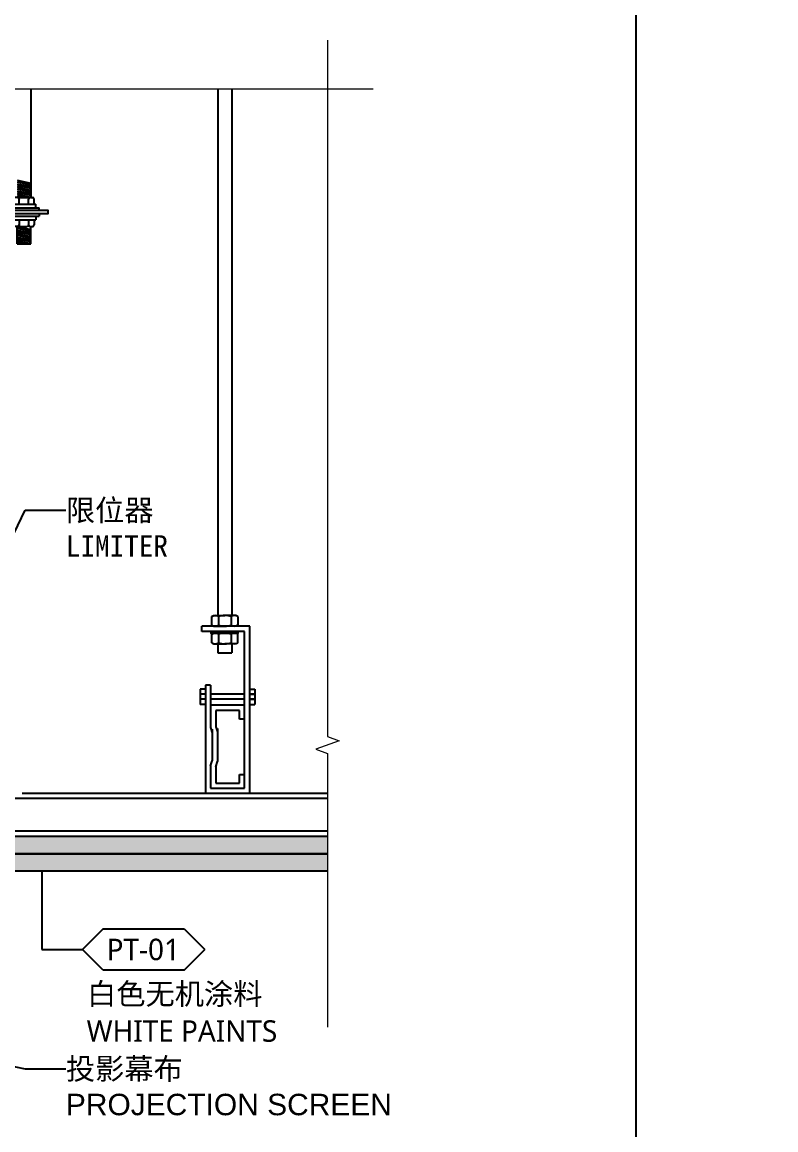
# Model space of a CAD drawing. Header units: millimetres. Extents: x 6321 to 61876, y 123 to 15211.
# Drawn here: x 41537 to 41977, y 9335 to 9981 of the extents above; entities that cross this region are included whole.
import ezdxf
from ezdxf import colors
from ezdxf.entities.mleader import LeaderData, LeaderLine
from ezdxf.enums import TextEntityAlignment as Align
from ezdxf.math import Vec2, Vec3

# ---------------------------------------------------------------- set-up
doc = ezdxf.new("R2010")
doc.units = ezdxf.units.MM
doc.layers.get('Defpoints').update_dxf_attribs({"color": 250})
doc.layers.add('_ACM-A-ANNO-DIMS', color=2, linetype='Continuous', lineweight=13)
doc.layers.add('_ACM-A-ANNO-DIMS @ 5', color=2, linetype='Continuous', lineweight=13)
for name, color, linetype in [('A Detail Thin', 1, 'Continuous'), ('A Detail Xthin', 250, 'Continuous'), ('E', 153, 'Continuous'), ('I-DETL-LW251', 251, 'Continuous'), ('L立面线填充', 250, 'Continuous'), ('WALL TYPE$0$G-ANNO-NOTE-CH', 7, 'Continuous')]:
    doc.layers.add(name, color=color, linetype=linetype)
doc.styles.add('Arial_1', font='arial.ttf', dxfattribs={"height": 75})
doc.styles.add('WALL TYPE$0$Aecom Chinese', font='Microsoft YaHei.ttf')

# ---------------------------------------------------------------- blocks, each defined once
blk = doc.blocks.new('K_06')
at = {"layer": 'Defpoints', "color": 251}
blk.add_line((0, 0), (0, -2860), dxfattribs=at)
blk = doc.blocks.new('gsdgd')
at = {"layer": 'E', "color": 1, "ltscale": 0.1}
for p, q in [((281172.58, 24511.63), (281180.51, 24510)), ((281172.51, 24510.63), (281180.51, 24508.98)), ((281172.51, 24509.6), (281180.51, 24507.96)), ((281172.51, 24508.58), (281180.51, 24506.93)), ((281172.51, 24507.56), (281180.51, 24505.91)), ((281172.51, 24506.54), (281180.51, 24504.89)), ((281172.51, 24505.52), (281180.51, 24503.87)), ((281170.51, 24497.63), (281170.51, 24500.63)), ((281172.73, 24501.63), (281171.51, 24501.63)), ((281172.51, 24504.5), (281180.51, 24502.85)), ((281172.51, 24503.48), (281180.51, 24501.83)), ((281172.51, 24502.46), (281176.51, 24501.63)), ((281173.73, 24497.63), (281173.73, 24500.63)), ((281174.73, 24501.63), (281178.29, 24501.63)), ((281179.29, 24497.63), (281179.29, 24500.63)), ((281180.29, 24501.63), (281181.51, 24501.63)), ((281182.51, 24497.63), (281182.51, 24500.63)), ((281167.51, 24494.13), (281167.51, 24495.63)), ((281167.51, 24495.63), (281185.51, 24495.63)), ((281167.51, 24492.13), (281167.51, 24490.63)), ((281169.51, 24495.63), (281169.51, 24497.63)), ((281169.51, 24497.63), (281183.51, 24497.63)), ((281183.51, 24495.63), (281183.51, 24497.63)), ((281185.51, 24494.13), (281185.51, 24495.63)), ((281185.51, 24492.13), (281185.51, 24490.63)), ((281167.51, 24490.63), (281185.51, 24490.63)), ((281169.51, 24490.63), (281169.51, 24488.63)), ((281169.51, 24488.63), (281183.51, 24488.63)), ((281170.51, 24488.63), (281170.51, 24485.63)), ((281173.73, 24488.63), (281173.73, 24485.63)), ((281179.29, 24488.63), (281179.29, 24485.63)), ((281182.51, 24488.63), (281182.51, 24485.63)), ((281183.51, 24490.63), (281183.51, 24488.63)), ((281172.73, 24484.63), (281171.51, 24484.63)), ((281172.51, 24474.63), (281172.51, 24484.63)), ((281172.51, 24483.63), (281180.51, 24481.98)), ((281172.51, 24482.6), (281180.51, 24480.96)), ((281172.51, 24481.58), (281180.51, 24479.93)), ((281172.51, 24480.56), (281180.51, 24478.91)), ((281172.51, 24479.54), (281180.51, 24477.89)), ((281172.58, 24484.63), (281180.51, 24483)), ((281174.73, 24484.63), (281178.29, 24484.63)), ((281180.29, 24484.63), (281181.51, 24484.63)), ((281180.51, 24474.63), (281180.51, 24484.63)), ((281172.51, 24478.52), (281180.51, 24476.87)), ((281172.51, 24477.5), (281180.51, 24475.85)), ((281172.51, 24476.48), (281180.51, 24474.83)), ((281172.51, 24475.46), (281176.51, 24474.63)), ((281172.51, 24474.63), (281180.51, 24474.63))]:
    blk.add_line(p, q, dxfattribs=at)
blk.add_lwpolyline([(281162.51, 24392.13), (281162.51, 24392.13), (281160.51, 24392.13), (281160.51, 24494.13), (281190.51, 24494.13), (281190.51, 24492.13), (281162.51, 24492.13), (281162.51, 24392.13), (281160.51, 24392.13), (281160.51, 24392.13)], close=True, dxfattribs=at)
for centre, start, end in [((281171.51, 24500.63), 90, 180), ((281172.73, 24500.63), 0, 90), ((281174.73, 24500.63), 90, 180), ((281178.29, 24500.63), 0, 90), ((281180.29, 24500.63), 90, 180), ((281181.51, 24500.63), 0, 90), ((281171.51, 24485.63), 180, 270), ((281172.73, 24485.63), 270, 0), ((281174.73, 24485.63), 180, 270), ((281178.29, 24485.63), 270, 0), ((281180.29, 24485.63), 180, 270), ((281181.51, 24485.63), 270, 0)]:
    blk.add_arc(centre, 1, start, end, dxfattribs=at)
blk = doc.blocks.new('WHA12202707')
at = {"transparency": 16777216}
for p, q in [((2.38, 2.38), (0, 0)), ((11.91, 2.38), (2.38, 2.38)), ((11.91, 2.38), (14.29, 0)), ((2.38, -2.38), (0, 0)), ((11.91, -2.38), (14.29, 0)), ((2.38, -2.38), (11.91, -2.38))]:
    blk.add_line(p, q, dxfattribs=at)
at = {"transparency": 16777216, "style": 'WALL TYPE$0$Aecom Chinese'}
blk.add_attdef('英文2', (0.49, -14.58), '', height=2.5, dxfattribs=at)
at = {"layer": 'WALL TYPE$0$G-ANNO-NOTE-CH', "transparency": 16777216, "style": 'WALL TYPE$0$Aecom Chinese'}
blk.add_attdef('编号', text='', height=2.5, dxfattribs=at).set_placement((7.1, 0), align=Align.MIDDLE)
for tag, p in [('中文', (0.54, -5.18)), ('英文', (0.49, -9.51))]:
    blk.add_attdef(tag, text='', height=2.5, dxfattribs=at).set_placement(p, align=Align.MIDDLE_LEFT)

msp = doc.modelspace()

# ---------------------------------------------------------------- hatches: boundary and pattern name
at = {"layer": 'I-DETL-LW251'}
h = msp.add_hatch(dxfattribs=at)
h.set_pattern_fill('AR-SAND', color=251, scale=0.05, angle=180)
h.set_pattern_definition([(217.5, (41497.0785, 9496.2645), (0.080002, -2.447066), [0, -1.9304, 0, -2.159, 0, -2.06375]), (187.5, (41497.0785, 9496.2645), (-2.247616, -3.584126), [0, -1.0414, 0, -1.7399, 0, -0.66675]), (147.5, (41498.6406, 9496.2645), (-3.954962, -0.007186), [0, -0.635, 0, -2.286, 0, -2.9845]), (137.5, (41498.6406, 9496.2645), (-3.81778, -1.114647), [0, -0.3175, 0, -1.4986, 0, -1.7145])])
h.paths.add_polyline_path([(41715.16, 9506.26), (41456.33, 9506.26), (41456.33, 9496.26), (41715.16, 9496.26)])
h = msp.add_hatch(dxfattribs=at)
h.set_pattern_fill('AR-SAND', color=251, scale=0.05, angle=180)
h.set_pattern_definition([(217.5, (41487.0785, 9486.2645), (0.080002, -2.447066), [0, -1.9304, 0, -2.159, 0, -2.06375]), (187.5, (41487.0785, 9486.2645), (-2.247616, -3.584126), [0, -1.0414, 0, -1.7399, 0, -0.66675]), (147.5, (41488.6406, 9486.2645), (-3.954962, -0.007186), [0, -0.635, 0, -2.286, 0, -2.9845]), (137.5, (41488.6406, 9486.2645), (-3.81778, -1.114647), [0, -0.3175, 0, -1.4986, 0, -1.7145])])
h.paths.add_polyline_path([(41715.16, 9486.26), (41715.16, 9496.26), (41497.08, 9496.26), (41497.08, 9496.26), (41456.33, 9496.26), (41456.33, 9486.26)])

# ---------------------------------------------------------------- linework, layer by layer
at = {"color": 1}
msp.add_line((41542.08, 9942.07, 0), (41542.08, 9878.85), dxfattribs=at)
for points in [[(41715.16, 9506.26), (41456.33, 9506.26), (41456.33, 9496.26), (41715.16, 9496.26)], [(41715.16, 9496.26), (41456.33, 9496.26), (41456.33, 9486.26), (41715.16, 9486.26)]]:
    msp.add_lwpolyline(points, dxfattribs=at)
at = {"layer": '_ACM-A-ANNO-DIMS', "linetype": 'Continuous', "ltscale": 2}
msp.add_lwpolyline([(41715.16, 9970.55), (41715.16, 9564.62), (41722.03, 9562.12), (41708.3, 9557.12), (41715.16, 9554.62), (41715.16, 9395.21)], dxfattribs=at)
at = {"layer": '_ACM-A-ANNO-DIMS', "linetype": 'Continuous', "ltscale": 2, "elevation": 0}
msp.add_lwpolyline([(41041.64, 9942.07), (41361.39, 9942.07), (41363.89, 9935.2), (41368.89, 9948.94), (41371.39, 9942.07), (41741.74, 9942.07)], dxfattribs=at)
at = {"layer": '_ACM-A-ANNO-DIMS'}
msp.add_lwpolyline([(41715.16, 9486.26), (41456.33, 9486.26), (41456.33, 9506.26), (41487.08, 9506.26), (41487.08, 9684.28), (41287.08, 9684.28), (41287.08, 9506.26), (41406.33, 9506.26), (41406.33, 9486.26), (41287.1, 9486.26), (41287.1, 9496.26), (41284.08, 9496.26), (41284.08, 9486.26), (41068.99, 9486.26)], dxfattribs=at)
at = {"layer": 'A Detail Thin'}
for p, q in [((41651.3, 9942.07, 0), (41651.3, 9635.11, 0)), ((41651.3, 9942.07, 0), (41651.3, 9635.11, 0)), ((41659.3, 9942.07, 0), (41659.3, 9635.11, 0)), ((41659.3, 9942.07, 0), (41659.3, 9635.11, 0)), ((41647.8, 9634.51, 0), (41648.84, 9635.11, 0)), ((41647.8, 9634.51, 0), (41648.84, 9635.11, 0)), ((41647.8, 9629.46, 0), (41647.8, 9634.51, 0)), ((41648.84, 9635.11, 0), (41655.3, 9635.11, 0)), ((41648.84, 9635.11, 0), (41655.3, 9635.11, 0)), ((41651.55, 9634.48, 0), (41651.55, 9629.48, 0)), ((41661.76, 9635.11, 0), (41655.3, 9635.11, 0)), ((41661.76, 9635.11, 0), (41655.3, 9635.11, 0)), ((41659.05, 9634.48, 0), (41659.05, 9629.48, 0)), ((41662.8, 9634.51, 0), (41661.76, 9635.11, 0)), ((41662.8, 9634.51, 0), (41661.76, 9635.11, 0)), ((41662.8, 9634.51, 0), (41662.8, 9629.46, 0)), ((41669.84, 9628.86, 0), (41641.95, 9628.86, 0)), ((41641.95, 9625.86, 0), (41641.95, 9628.86, 0)), ((41647.8, 9629.46, 0), (41648.84, 9628.86, 0)), ((41648.84, 9628.86, 0), (41655.3, 9628.86, 0)), ((41661.76, 9628.86, 0), (41655.3, 9628.86, 0)), ((41662.8, 9629.46, 0), (41661.76, 9628.86, 0)), ((41669.84, 9531.45, 0), (41669.84, 9628.86, 0)), ((41666.84, 9625.86, 0), (41641.95, 9625.86, 0)), ((41647.8, 9624.26, 0), (41648.84, 9624.86, 0)), ((41647.8, 9619.21, 0), (41647.8, 9624.26, 0)), ((41648.84, 9624.86, 0), (41655.3, 9624.86, 0)), ((41651.55, 9624.23, 0), (41651.55, 9619.23, 0)), ((41661.76, 9624.86, 0), (41655.3, 9624.86, 0)), ((41659.05, 9624.23, 0), (41659.05, 9619.23, 0)), ((41662.8, 9624.26, 0), (41661.76, 9624.86, 0)), ((41662.8, 9619.21, 0), (41662.8, 9624.26, 0)), ((41666.84, 9542.45, 0), (41666.84, 9625.86, 0)), ((41647.8, 9619.21, 0), (41648.84, 9618.61, 0)), ((41648.84, 9618.61, 0), (41655.3, 9618.61, 0)), ((41651.3, 9618.61, 0), (41651.3, 9613.27, 0)), ((41661.76, 9618.61, 0), (41655.3, 9618.61, 0)), ((41659.3, 9618.61, 0), (41659.3, 9613.27, 0)), ((41651.3, 9613.27, 0), (41659.3, 9613.27, 0)), ((41646.98, 9594.42, 0), (41643.98, 9594.42, 0)), ((41643.98, 9594.42, 0), (41643.98, 9531.45, 0)), ((41646.98, 9594.42, 0), (41646.98, 9569.77, 0)), ((41537.08, 9531.45, -0.08), (41715.16, 9531.45, 0.77)), ((41643.98, 9531.45, 0), (41669.84, 9531.45, 0))]:
    msp.add_line(p, q, dxfattribs=at)
at = {"layer": 'A Detail Thin', "elevation": 0}
msp.add_lwpolyline([(41663.07, 9625.86), (41647.23, 9625.86), (41647.23, 9624.86), (41663.07, 9624.86)], close=True, dxfattribs=at)
at = {"layer": 'A Detail Thin'}
for centre, major_axis, start_param, end_param in [((41649.67, 9631.98, 0), (2.21, 2.21), 0.141897, 1.428899), ((41649.67, 9631.98, 0), (2.21, 2.21), 0.141897, 1.428899), ((41655.3, 9623.55, 0), (-8.18, 8.18), -1.115696, -0.455101), ((41655.3, 9623.55, 0), (8.18, 8.18), 0.455101, 1.115696), ((41660.92, 9631.98, 0), (2.21, 2.21), 0.141897, 1.428899), ((41660.92, 9631.98, 0), (2.21, 2.21), 0.141897, 1.428899), ((41649.67, 9631.98, 0), (2.21, 2.21), 3.28349, 4.570492), ((41655.3, 9640.42, 0), (8.18, 8.18), 3.596693, 4.257288), ((41660.92, 9631.98, 0), (2.21, 2.21), 3.28349, 4.570492), ((41649.67, 9621.73, 0), (2.21, 2.21), 0.141897, 1.428899), ((41655.3, 9613.3, 0), (8.18, 8.18), 0.455101, 1.115696), ((41660.92, 9621.73, 0), (2.21, 2.21), 0.141897, 1.428899), ((41649.67, 9621.73, 0), (2.21, 2.21), 3.28349, 4.570492), ((41655.3, 9630.17, 0), (8.18, 8.18), 3.596693, 4.257288), ((41660.92, 9621.73, 0), (2.21, 2.21), 3.28349, 4.570492)]:
    msp.add_ellipse(centre, major_axis=major_axis, ratio=1, start_param=start_param, end_param=end_param, dxfattribs=at)
at = {"layer": 'A Detail Xthin'}
for p, q in [((41643.98, 9592.26, 0), (41640.98, 9592.26, 0)), ((41640.98, 9592.26, 0), (41640.98, 9583.26, 0)), ((41643.98, 9589.26, 0), (41640.98, 9589.26, 0)), ((41666.84, 9589.26, 0), (41646.98, 9589.26, 0)), ((41669.84, 9592.26, 0), (41672.84, 9592.26, 0)), ((41672.84, 9589.26, 0), (41669.84, 9589.26, 0)), ((41669.84, 9589.26, 0), (41672.84, 9589.26, 0)), ((41672.84, 9592.26, 0), (41672.84, 9583.26, 0)), ((41643.98, 9586.26, 0), (41640.98, 9586.26, 0)), ((41643.98, 9583.26, 0), (41640.98, 9583.26, 0)), ((41666.84, 9586.26, 0), (41646.98, 9586.26, 0)), ((41666.84, 9582.77, 0), (41646.98, 9582.77, 0)), ((41672.84, 9586.26, 0), (41669.84, 9586.26, 0)), ((41669.84, 9586.26, 0), (41672.84, 9586.26, 0)), ((41669.84, 9583.26, 0), (41672.84, 9583.26, 0)), ((41663.84, 9579.77, 0), (41649.98, 9579.77, 0)), ((41649.98, 9579.77, 0), (41649.98, 9570.26, 0)), ((41663.84, 9574.77, 0), (41663.84, 9579.77, 0)), ((41646.98, 9569.77, 0), (41647.98, 9566.77, 0)), ((41649.98, 9570.26, 0), (41650.98, 9567.26, 0)), ((41666.84, 9574.77, 0), (41663.84, 9574.77, 0)), ((41647.98, 9568.77, 0), (41647.98, 9550.45, 0)), ((41650.98, 9569.26, 0), (41650.98, 9549.96, 0)), ((41646.98, 9547.45, 0), (41647.98, 9550.45, 0)), ((41646.98, 9547.45, 0), (41646.98, 9534.45, 0)), ((41649.98, 9546.96, 0), (41650.98, 9549.96, 0)), ((41649.98, 9546.96, 0), (41649.98, 9537.45, 0)), ((41649.98, 9537.45, 0), (41663.84, 9537.45, 0)), ((41663.84, 9537.45, 0), (41663.84, 9542.45, 0)), ((41663.84, 9542.45, 0), (41666.84, 9542.45, 0)), ((41666.84, 9534.45, 0), (41666.84, 9542.45, 0)), ((41646.98, 9534.45, 0), (41666.84, 9534.45, 0)), ((41715.16, 9528.45, 0.79), (41523.08, 9528.45, -0.12)), ((41715.16, 9509.45, 0.79), (41523.08, 9509.45, -0.12))]:
    msp.add_line(p, q, dxfattribs=at)

# ---------------------------------------------------------------- block references
msp.add_blockref('K_06', (41895.06, 10944.77))
at = {"layer": 'L立面线填充', "color": 1}
msp.add_blockref('gsdgd', (-239638.43, -14622.79), dxfattribs=at)

# ---------------------------------------------------------------- leaders
at = {"layer": '_ACM-A-ANNO-DIMS @ 5'}
ml = msp.add_multileader_mtext('Standard', dxfattribs=at)
ml.set_content('{\\fSimHei|b0|i0|c134|p49;\\C0;限位器\\PLIMITER}', color=256, style='Arial_1')
ml.set_leader_properties(color=2)
ml.build(insert=Vec2(0, 0))
ml.multileader.update_dxf_attribs({"text_left_attachment_type": 2, "dogleg_length": 4.74, "arrow_head_size": 10, "scale": 5})
ctx = ml.context
ctx.base_point, ctx.scale, ctx.char_height, ctx.arrow_head_size, ctx.landing_gap_size, ctx.plane_origin = Vec3(41562.58, 9696.49), 5, 12.5, 10, 0.015, Vec3(41319.77, 11292.42)
ctx.right_attachment = 6
notes = []
notes.append((ctx, [(0, (1, 1, 0), (41538.88, 9696.49), (1, 0), 23.7, [(1, [(41449.97, 9512.26)], 0, [])])]))
ctx.mtext.insert, ctx.mtext.width = Vec3(41562.59, 9702.74), 368.2682
ml = msp.add_multileader_block('Standard', dxfattribs=at)
ml.set_content('WHA12202707', color=256, scale=5)
ml.set_attribute('编号', 'PT-01', width=0)
ml.set_attribute('中文', '白色无机涂料', width=0)
ml.set_attribute('英文', 'WHITE PAINTS', width=0)
ml.set_attribute('英文2', '', width=0)
ml.set_leader_properties(color=2)
ml.build(insert=Vec2(0, 0))
ml.multileader.update_dxf_attribs({"text_right_attachment_type": 6, "dogleg_length": 0.36, "arrow_head_size": 10, "scale": 5})
ctx = ml.context
ctx.base_point, ctx.scale, ctx.char_height, ctx.arrow_head_size, ctx.landing_gap_size, ctx.plane_origin = Vec3(41572.24, 9440.45, -124.8), 5, 375, 10, 0.45, Vec3(41548.54, 9070.29, -124.8)
ctx.right_attachment = 6
notes.append((ctx, [(0, (1, 1, 0), (41548.54, 9440.45, -124.8), (1, 0), 23.7, [(0, [(41548.54, 9496.26, -124.8)], 0, [])])]))
ctx.block.insert = Vec3(41572.24, 9440.45, -124.8)
ml = msp.add_multileader_mtext('Standard', dxfattribs=at)
ml.set_content('{\\fSimHei|b0|i0|c134|p49;\\C0;投影幕布\\P\\fArial|b0|i0|c0|p34;PROJECTION SCREEN}', color=256, style='Arial_1')
ml.set_leader_properties(color=2)
ml.build(insert=Vec2(0, 0))
ml.multileader.update_dxf_attribs({"text_left_attachment_type": 2, "dogleg_length": 4.74, "arrow_head_size": 10, "scale": 5})
ctx = ml.context
ctx.base_point, ctx.scale, ctx.char_height, ctx.arrow_head_size, ctx.landing_gap_size, ctx.plane_origin = Vec3(41562.58, 9370.78), 5, 12.5, 10, 0.015, Vec3(41319.77, 10962.04)
ctx.right_attachment = 6
notes.append((ctx, [(0, (1, 1, 0), (41538.88, 9370.78), (1, 0), 23.7, [(1, [(41432.08, 9393.19)], 0, [])])]))
ctx.mtext.insert, ctx.mtext.width = Vec3(41562.59, 9377.14), 368.2682
for ctx, leaders in notes:
    for number, flags, end, landing, length, lines in leaders:
        leader = LeaderData()
        leader.index, (leader.has_last_leader_line, leader.has_dogleg_vector, leader.attachment_direction) = number, flags
        leader.last_leader_point, leader.dogleg_vector, leader.dogleg_length = Vec3(end), Vec3(landing), length
        for number, points, colour, breaks in lines:
            line = LeaderLine()
            line.index, line.vertices, line.color, line.breaks = number, Vec3.list(points), colors.encode_raw_color(colour), breaks
            leader.lines.append(line)
        ctx.leaders.append(leader)

doc.saveas('drawing.dxf')
